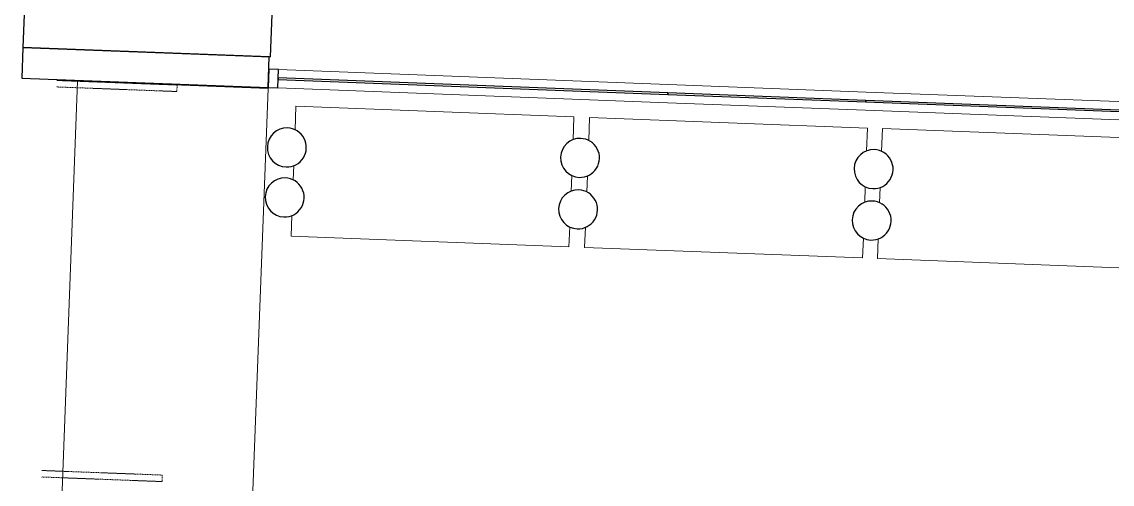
# Model space of a CAD drawing. Header units: millimetres. Extents: x 53255 to 75711, y -557 to 19362.
# Drawn here: x 53662 to 57857, y 12444 to 14222 of the extents above; entities that cross this region are included whole.
import ezdxf

# ---------------------------------------------------------------- set-up
doc = ezdxf.new("R2010")
doc.units = ezdxf.units.MM
doc.header["$MEASUREMENT"] = 0
doc.linetypes.add('Hidden dense', pattern=[3.2, 1.6, -1.6])
for name, color, linetype, lineweight in [('A-GLAZ-CURT', 52, 'Continuous', 13), ('A-GLAZ-CWMG', 51, 'Continuous', 13), ('I-WALL', 2, 'Continuous', 13), ('Q-CASE', 33, 'Continuous', 13), ('Q-CASE-HDLN', 33, 'Hidden dense', 13)]:
    doc.layers.add(name, color=color, linetype=linetype, lineweight=lineweight)

# ---------------------------------------------------------------- blocks, each defined once
blk = doc.blocks.new('System Panel - Glazed 6mm_Centre-9906496-GA PLAN - LEVEL 11')
at = {"layer": 'A-GLAZ-CURT', "lineweight": 30}
for p, q in [((750, 3), (-750, 3)), ((-750, 3), (-750, -3)), ((750, -3), (750, 3)), ((-750, -3), (750, -3))]:
    blk.add_line(p, q, dxfattribs=at)
blk = doc.blocks.new('Rectangular Mullion - JEB_15 x 70mm-9906488-GA PLAN - LEVEL 11')
at = {"layer": 'A-GLAZ-CWMG'}
for p, q in [((-25452.1, 13667.9), (-26952.1, 13667.9)), ((-25452.1, 13597.9), (-26952.1, 13597.9))]:
    blk.add_line(p, q, dxfattribs=at)
blk = doc.blocks.new('BVN_Electrical Fixtures_Existing Power _ Data Pole_Single - BVN_Electrical Fixtures_Existing Power _ Data Pole_Single-5867652-GA PLAN - LEVEL 11')
at = {"layer": 'Q-CASE', "color": 0, "lineweight": 30}
for start, end in [(360, 180), (180, 360)]:
    blk.add_arc((0, 0), 75, start, end, dxfattribs=at)
blk = doc.blocks.new('RECEPTION HACK2 - RECEPTION HACK-9900891-GA PLAN - LEVEL 11')
at = {"layer": 'Q-CASE', "color": 0}
for p, q in [((-23876.6, 22382.7), (-23876.6, 21312.7)), ((-23376.6, 21312.7), (-23376.6, 22382.7)), ((-23876.6, 21312.7), (-23789.1, 21312.7)), ((-23650.5, 21312.7), (-23591.1, 21312.7)), ((-23452.5, 21312.7), (-23376.6, 21312.7)), ((-23788.5, 21255.2), (-23876.6, 21255.2)), ((-23876.6, 21255.2), (-23876.6, 20185.2)), ((-23590.5, 21255.2), (-23650.8, 21255.2)), ((-23376.6, 21255.2), (-23452.8, 21255.2)), ((-23376.6, 20185.2), (-23376.6, 21255.2)), ((-23876.6, 20185.2), (-23787.5, 20185.2)), ((-23651.8, 20185.2), (-23589.5, 20185.2)), ((-23453.8, 20185.2), (-23376.6, 20185.2)), ((-23788.5, 20125), (-23876.6, 20125)), ((-23876.6, 20125), (-23876.6, 19055)), ((-23590.5, 20125), (-23650.8, 20125)), ((-23376.6, 20125), (-23452.8, 20125)), ((-23376.6, 19055), (-23376.6, 20125)), ((-23876.6, 19055), (-23785.9, 19055)), ((-23648.2, 19055), (-23592.8, 19055)), ((-23456.1, 19055), (-23376.6, 19055))]:
    blk.add_line(p, q, dxfattribs=at)
blk = doc.blocks.new('System Panel - Glazed 6mm_Centre-10054484-GA PLAN - LEVEL 11')
at = {"layer": 'A-GLAZ-CURT', "lineweight": 30}
for p, q in [((381, 3), (-381, 3)), ((-381, 3), (-381, -3)), ((381, -3), (381, 3)), ((-381, -3), (381, -3))]:
    blk.add_line(p, q, dxfattribs=at)
blk = doc.blocks.new('Rectangular Mullion - JEB_15 x 70mm-10054486-GA PLAN - LEVEL 11')
at = {"layer": 'A-GLAZ-CWMG'}
for p, q in [((-24690.1, 13667.9), (-25452.1, 13667.9)), ((-24690.1, 13597.9), (-25452.1, 13597.9))]:
    blk.add_line(p, q, dxfattribs=at)
blk = doc.blocks.new('Rectangular Mullion - JEB_15 x 70mm-10054487-GA PLAN - LEVEL 11')
at = {"layer": 'A-GLAZ-CWMG'}
for p, q in [((-23190.1, 13667.9), (-24690.1, 13667.9)), ((-23190.1, 13597.9), (-24690.1, 13597.9))]:
    blk.add_line(p, q, dxfattribs=at)
blk = doc.blocks.new('BVN_Joinery_Workshop_JO-N-11 - BVN_Joinery_Workshop_JO-N-11-10457271-GA PLAN - LEVEL 11')
at = {"layer": 'Q-CASE', "color": 0, "lineweight": 30}
for p, q in [((521.2, -10.3), (-431.8, -10.3)), ((-431.8, -10.3), (-431.8, -849.3)), ((521.2, -849.3), (521.2, -10.3)), ((-431.8, -849.3), (521.2, -849.3))]:
    blk.add_line(p, q, dxfattribs=at)
blk = doc.blocks.new('Rectangular Mullion - JEB_38 x 70mm-9904427-GA PLAN - LEVEL 11')
at = {"layer": 'A-GLAZ-CWMG', "lineweight": 30}
for p, q in [((0, 35), (-38, 35)), ((-38, 35), (-38, -35)), ((0, -35), (0, 35)), ((-38, -35), (0, -35))]:
    blk.add_line(p, q, dxfattribs=at)
blk = doc.blocks.new('BVN_Permiter Desk_Match Ex South - BVN_Permiter Desk_WEST-9756980-GA PLAN - LEVEL 11')
at = {"layer": 'Q-CASE', "color": 0}
for p, q in [((10562.7, 110), (10562.7, 30)), ((10562.7, 30), (6086.7, 30)), ((10562.7, -703), (10562.7, 30)), ((8365.3, -703), (10562.7, -703))]:
    blk.add_line(p, q, dxfattribs=at)
at = {"layer": 'Q-CASE-HDLN', "color": 0, "lineweight": 13}
for p, q in [((9036.7, -353), (9036.7, 110)), ((9036.7, -353), (9036.7, 110)), ((9061.7, 110), (9061.7, -353)), ((9061.7, 110), (9061.7, -353)), ((10537.7, -353), (10537.7, 110)), ((10537.7, -353), (10537.7, 110)), ((10562.7, 110), (10562.7, -353)), ((10562.7, 110), (10562.7, -353)), ((9061.7, -353), (9036.7, -353)), ((9061.7, -353), (9036.7, -353)), ((10562.7, -353), (10537.7, -353)), ((10562.7, -353), (10537.7, -353)), ((10562.7, -353), (10537.7, -353))]:
    blk.add_line(p, q, dxfattribs=at)

msp = doc.modelspace()

# ---------------------------------------------------------------- linework, layer by layer
at = {"layer": 'I-WALL', "lineweight": 30}
for p, q in [((53666.8, 14123.8), (53662.3, 14005.9)), ((54614.1, 14087.7), (53666.8, 14123.8)), ((54609.6, 13969.8), (54614.1, 14087.7)), ((53662.3, 14005.9), (54609.6, 13969.8))]:
    msp.add_line(p, q, dxfattribs=at)

# ---------------------------------------------------------------- block references
at = {"layer": 'A-GLAZ-CURT', "rotation": 357.816525054261}
for name, p in [('System Panel - Glazed 6mm_Centre-9906496-GA PLAN - LEVEL 11', (55398.4, 13974.7)), ('System Panel - Glazed 6mm_Centre-10054484-GA PLAN - LEVEL 11', (56528.6, 13931.6)), ('System Panel - Glazed 6mm_Centre-9906496-GA PLAN - LEVEL 11', (57658.8, 13888.6))]:
    msp.add_blockref(name, p, dxfattribs=at)
at = {"layer": 'A-GLAZ-CWMG'}
for name, p, rotation in [('Rectangular Mullion - JEB_38 x 70mm-9904427-GA PLAN - LEVEL 11', (54611, 14004.8), 177.8165250542611), ('Rectangular Mullion - JEB_15 x 70mm-9906488-GA PLAN - LEVEL 11', (81062, -646.5), 357.816525054261), ('Rectangular Mullion - JEB_15 x 70mm-10054486-GA PLAN - LEVEL 11', (81062, -646.5), 357.816525054261), ('Rectangular Mullion - JEB_15 x 70mm-10054487-GA PLAN - LEVEL 11', (81062, -646.5), 357.816525054261)]:
    msp.add_blockref(name, p, dxfattribs=dict(at, rotation=rotation))
at = {"layer": 'Q-CASE', "color": 40}
for name, p, rotation in [('BVN_Joinery_Workshop_JO-N-11 - BVN_Joinery_Workshop_JO-N-11-10457271-GA PLAN - LEVEL 11', (54130.7, 14956), 357.816525054261), ('BVN_Permiter Desk_Match Ex South - BVN_Permiter Desk_WEST-9756980-GA PLAN - LEVEL 11', (53504.6, 3437.5), 87.81652505426096), ('RECEPTION HACK2 - RECEPTION HACK-9900891-GA PLAN - LEVEL 11', (34766.1, -9235.7), 267.8165250542613), ('BVN_Electrical Fixtures_Existing Power _ Data Pole_Single - BVN_Electrical Fixtures_Existing Power _ Data Pole_Single-5867652-GA PLAN - LEVEL 11', (54681.8, 13739.1), 267.8165250542613), ('BVN_Electrical Fixtures_Existing Power _ Data Pole_Single - BVN_Electrical Fixtures_Existing Power _ Data Pole_Single-5867652-GA PLAN - LEVEL 11', (55809.5, 13698.9), 267.8165250542613), ('BVN_Electrical Fixtures_Existing Power _ Data Pole_Single - BVN_Electrical Fixtures_Existing Power _ Data Pole_Single-5867652-GA PLAN - LEVEL 11', (56938.9, 13655.8), 267.8165250542613), ('BVN_Electrical Fixtures_Existing Power _ Data Pole_Single - BVN_Electrical Fixtures_Existing Power _ Data Pole_Single-5867652-GA PLAN - LEVEL 11', (54673.4, 13546.9), 267.8165250542613), ('BVN_Electrical Fixtures_Existing Power _ Data Pole_Single - BVN_Electrical Fixtures_Existing Power _ Data Pole_Single-5867652-GA PLAN - LEVEL 11', (55802, 13501.1), 267.8165250542613), ('BVN_Electrical Fixtures_Existing Power _ Data Pole_Single - BVN_Electrical Fixtures_Existing Power _ Data Pole_Single-5867652-GA PLAN - LEVEL 11', (56931.4, 13458), 267.8165250542613)]:
    msp.add_blockref(name, p, dxfattribs=dict(at, rotation=rotation))

doc.saveas('drawing.dxf')
